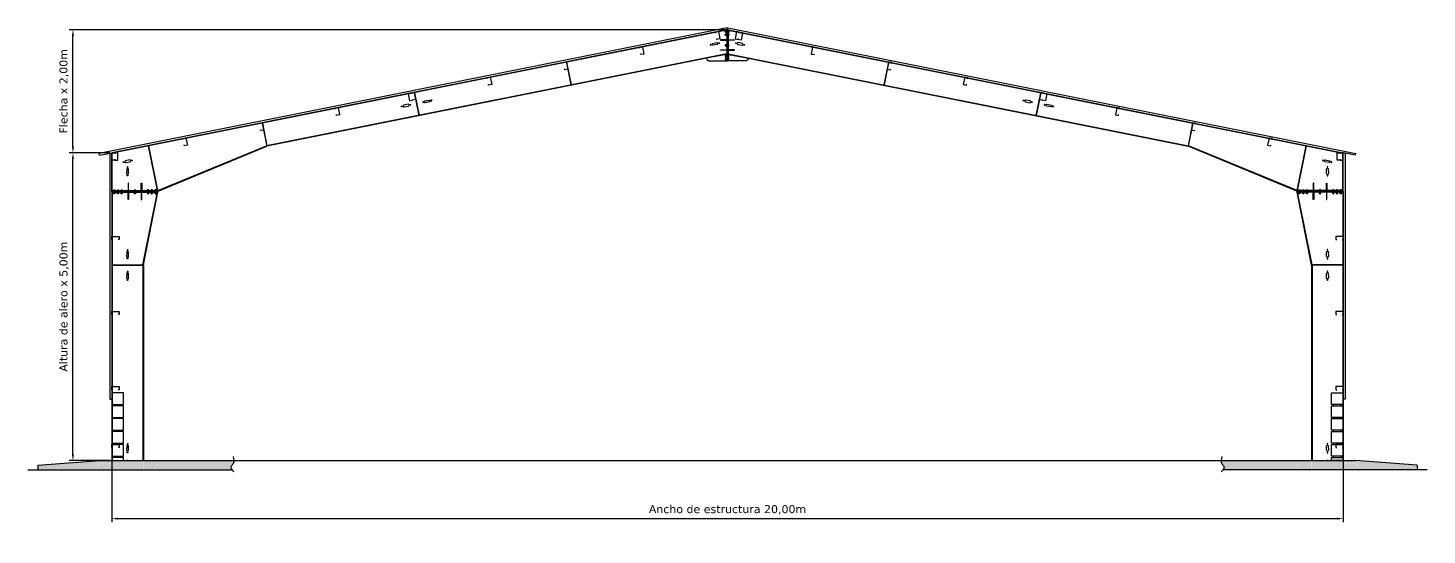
# Model space of a CAD drawing. Header units: millimetres. Extents: x 1972 to 5740, y 370 to 952.
# Drawn here: x 2847.5 to 2870.23, y 639.54 to 647.78 of the extents above; entities that cross this region are included whole.
import ezdxf

# ---------------------------------------------------------------- set-up
doc = ezdxf.new("R2010")
doc.units = ezdxf.units.MM
doc.header["$LTSCALE"] = 15
doc.layers.add('1', color=7, linetype='Continuous')
doc.layers.add('2', color=2, linetype='Continuous')
doc.styles.add('ARIAL', font='verdana.ttf')
doc.dimstyles.new('Cota 0.13', dxfattribs={"dimtxt": 0.13, "dimasz": 0.1, "dimexe": 0.06, "dimexo": 0.03, "dimgap": 0.06, "dimtad": 1, "dimzin": 1, "dimtxsty": 'ARIAL', "dimcen": 2.5, "dimadec": 0, "dimazin": 0, "dimtfac": 1, "dimtmove": 0, "dimatfit": 3, "dimfxl": 1, "dimarcsym": 0})

# ---------------------------------------------------------------- blocks, each defined once
blk = doc.blocks.new('To 5-8')
at = {"layer": '1'}
for p, q in [((-0.014, 0.009), (-0.014, 0)), ((-0.014, 0), (-0.009, 0)), ((0.01, 0.011), (-0.01, 0.011)), ((-0.008, 0), (-0.007, 0)), ((-0.007, 0.009), (-0.007, 0)), ((-0.007, 0), (0.007, 0)), ((0.007, 0.009), (0.007, 0)), ((0.007, 0), (0.008, 0)), ((0.009, 0), (0.014, 0)), ((0.014, 0), (0.014, 0.009)), ((-0.008, -0.001), (-0.008, -0.048)), ((-0.008, -0.048), (0.008, -0.048)), ((-0.008, -0.048), (-0.005, -0.05)), ((-0.005, -0.05), (0.005, -0.05)), ((0.005, -0.05), (0.008, -0.048)), ((0.008, -0.048), (0.008, -0.001))]:
    blk.add_line(p, q, dxfattribs=at)
for centre, radius, start, end in [((-0.01, 0.005), 0.00528, 48.7117, 131.2883), ((0, -0.009), 0.0192, 68.6636, 111.3364), ((0.01, 0.005), 0.00528, 48.7117, 131.2883), ((-0.009, -0.001), 0.00064, 0, 90), ((0.009, -0.001), 0.00064, 90, 180)]:
    blk.add_arc(centre, radius, start, end, dxfattribs=at)
at = {"layer": '2'}
for p, q in [((0.008, -0.003), (-0.008, -0.003)), ((-0.005, -0.003), (-0.005, -0.05)), ((0.005, -0.003), (0.005, -0.05))]:
    blk.add_line(p, q, dxfattribs=at)
blk = doc.blocks.new('Tu 5-8')
at = {"layer": '1'}
for p, q in [((0.01, 0), (-0.01, 0)), ((-0.014, -0.001), (-0.014, -0.008)), ((-0.014, -0.008), (-0.014, -0.014)), ((-0.01, -0.015), (0.01, -0.015)), ((-0.007, -0.001), (-0.007, -0.008)), ((-0.007, -0.008), (-0.007, -0.014)), ((0.007, -0.001), (0.007, -0.008)), ((0.007, -0.008), (0.007, -0.014)), ((0.014, -0.001), (0.014, -0.008)), ((0.014, -0.008), (0.014, -0.014))]:
    blk.add_line(p, q, dxfattribs=at)
for centre, radius, start, end in [((-0.01, -0.008), 0.00752, 62.3999, 117.6001), ((0, -0.029), 0.0288, 75.9969, 104.0031), ((-0.01, -0.008), 0.00752, 242.3999, 297.6001), ((0, 0.014), 0.0288, 255.9969, 284.0031), ((0.01, -0.008), 0.00752, 62.3999, 117.6001), ((0.01, -0.008), 0.00752, 242.3999, 297.6001)]:
    blk.add_arc(centre, radius, start, end, dxfattribs=at)
blk = doc.blocks.new('*D206')
at = {"color": 0, "linetype": 'Continuous', "lineweight": -2, "transparency": 16777216}
for p, q in [((2848.864, 640.752), (2848.864, 639.747)), ((2868.864, 640.752), (2868.864, 639.747)), ((2848.964, 639.807), (2868.764, 639.807))]:
    blk.add_line(p, q, dxfattribs=at)
at = {"color": 0, "linetype": 'Continuous', "transparency": 16777216}
for points in [[(2848.964, 639.824), (2848.964, 639.791), (2848.864, 639.807)], [(2868.764, 639.824), (2868.764, 639.791), (2868.864, 639.807)]]:
    blk.add_solid(points, dxfattribs=at)
at = {"layer": 'Defpoints', "color": 0, "linetype": 'Continuous', "transparency": 16777216}
for p in [(2848.864, 640.782), (2868.864, 640.782), (2868.864, 639.807)]:
    blk.add_point(p, dxfattribs=at)
at = {"color": 0, "linetype": 'Continuous', "transparency": 16777216, "insert": (2858.864, 639.951), "char_height": 0.13, "attachment_point": 5, "style": 'ARIAL'}
blk.add_mtext('Ancho de estructura 20,00m', dxfattribs=at)
blk = doc.blocks.new('fsdasdfasdfasdf')
at = {"color": 5}
blk.add_lwpolyline([(0.1, 0.035), (0.031, 0.022, 1), (0.037, -0.008), (0.106, 0.006, 1)], format="xyb", close=True, dxfattribs=at)
for centre in [(0, 0), (0.137, 0.027)]:
    blk.add_circle(centre, 0.006, dxfattribs=at)
blk = doc.blocks.new('*D209')
at = {"color": 0, "lineweight": -2, "transparency": 16777216}
for p, q in [((2848.834, 645.752), (2848.173, 645.752)), ((2848.233, 640.852), (2848.233, 645.652)), ((2848.834, 640.752), (2848.173, 640.752))]:
    blk.add_line(p, q, dxfattribs=at)
at = {"color": 0, "transparency": 16777216}
for points in [[(2848.216, 645.652), (2848.25, 645.652), (2848.233, 645.752)], [(2848.216, 640.852), (2848.25, 640.852), (2848.233, 640.752)]]:
    blk.add_solid(points, dxfattribs=at)
at = {"layer": 'Defpoints', "color": 0, "transparency": 16777216}
for p in [(2848.233, 645.752), (2848.864, 645.752), (2848.864, 640.752)]:
    blk.add_point(p, dxfattribs=at)
at = {"color": 0, "transparency": 16777216, "insert": (2848.089, 643.252), "char_height": 0.13, "attachment_point": 5, "rotation": 90, "style": 'ARIAL'}
blk.add_mtext('Altura de alero x 5,00m', dxfattribs=at)
blk = doc.blocks.new('*D210')
at = {"color": 0, "lineweight": -2, "transparency": 16777216}
for p, q in [((2858.834, 647.752), (2848.173, 647.752)), ((2848.233, 645.852), (2848.233, 647.652)), ((2848.834, 645.752), (2848.173, 645.752))]:
    blk.add_line(p, q, dxfattribs=at)
at = {"color": 0, "transparency": 16777216}
for points in [[(2848.216, 647.652), (2848.25, 647.652), (2848.233, 647.752)], [(2848.216, 645.852), (2848.25, 645.852), (2848.233, 645.752)]]:
    blk.add_solid(points, dxfattribs=at)
at = {"layer": 'Defpoints', "color": 0, "transparency": 16777216}
for p in [(2848.233, 647.752), (2858.864, 647.752), (2848.864, 645.752)]:
    blk.add_point(p, dxfattribs=at)
at = {"color": 0, "transparency": 16777216, "insert": (2848.089, 646.752), "char_height": 0.13, "attachment_point": 5, "rotation": 90, "style": 'ARIAL'}
blk.add_mtext('Flecha x 2,00m', dxfattribs=at)

msp = doc.modelspace()

# ---------------------------------------------------------------- hatches: boundary and pattern name
h = msp.add_hatch()
h.set_pattern_fill('AR-CONC', color=256, scale=0.0006, style=0)
h.set_pattern_definition([(50, (2125.60079, 574.51979), (0.109310801, -0.009563451), [0.01143, -0.12573]), (355, (2125.60079, 574.51979), (-0.021145696, 0.114633986), [0.009144, -0.100584]), (100.451, (2125.6099, 574.51899), (0.088165501, 0.105070013), [0.009714, -0.106854]), (46.1842, (2125.6008, 574.55027), (0.162647425, -0.025225397), [0.017145, -0.188595]), (96.6356, (2125.61435, 574.54817), (0.14244254, 0.148455334), [0.014571, -0.160281]), (351.184, (2125.6008, 574.55027), (0.142442763, 0.14845507), [0.013716, -0.150876]), (21, (2125.61603, 574.54265), (0.090968928, -0.061359311), [0.01143, -0.12573]), (326, (2125.61603, 574.54265), (0.037081217, 0.11051278), [0.009144, -0.100584]), (71.4514, (2125.62361, 574.53754), (0.128049894, 0.049153715), [0.009714, -0.106854]), (37.5, (2125.600793, 574.51979), (0.001853162, 0.0507330233), [0, -0.0993648, 0, -0.102108, 0, -0.100965]), (7.5, (2125.600793, 574.51979), (0.0400917975, 0.060108345), [0, -0.0582168, 0, -0.0970788, 0, -0.038481]), (327.5, (2125.56681, 574.51979), (0.081354357, -0.0034372464), [0, -0.0381, 0, -0.118872, 0, -0.157734]), (317.5, (2125.55157, 574.51979), (0.088877509, 0.0152558946), [0, -0.04953, 0, -0.0789432, 0, -0.112014])])
edge = h.paths.add_edge_path()
edge.add_spline(control_points=[(2850.81495, 640.60248), (2850.80197, 640.62172), (2850.78811, 640.65631), (2850.84299, 640.69764), (2850.8486, 640.73304), (2850.8475, 640.75248)], knot_values=[0.05872267, 0.05872267, 0.05872267, 0.05872267, 0.12037337, 0.17418287, 0.23139088, 0.23139088, 0.23139088, 0.23139088], degree=3, periodic=0)
edge.add_line((2850.8475, 640.75248), (2849.37653, 640.75248))
edge.add_line((2849.37653, 640.75248), (2849.37653, 640.60248))
edge.add_line((2849.37653, 640.60248), (2849.59523, 640.60248))
edge.add_line((2849.59523, 640.60248), (2849.59523, 640.70248))
edge.add_line((2849.59523, 640.70248), (2849.60523, 640.70248))
edge.add_line((2849.60523, 640.70248), (2849.60523, 640.67248))
edge.add_arc((2849.60023, 640.67248), 0.005, 180, 360, ccw=False)
edge.add_line((2849.59523, 640.67248), (2849.59523, 640.60248))
edge.add_line((2849.59523, 640.60248), (2850.81495, 640.60248))
h.paths.add_polyline_path([(2849.37023, 640.75248), (2849.12523, 640.75248, -1), (2849.11523, 640.75248), (2848.87023, 640.75248), (2848.87023, 640.60248), (2849.37023, 640.60248)])
h.paths.add_polyline_path([(2848.64523, 640.67248, -1), (2848.63523, 640.67248), (2848.63523, 640.70248), (2848.64523, 640.70248), (2848.64523, 640.60248), (2848.66393, 640.60248), (2848.66393, 640.75248), (2847.66393, 640.67748), (2847.66393, 640.60248), (2848.64523, 640.60248)])
h.paths.add_polyline_path([(2848.70893, 640.72748), (2848.81893, 640.72748, -0.41421356), (2848.83893, 640.70748), (2848.83893, 640.60248), (2848.86393, 640.60248), (2848.86393, 640.75248), (2848.66393, 640.75248), (2848.66393, 640.60248), (2848.68893, 640.60248), (2848.68893, 640.70748, -0.41421356)])
h.paths.add_polyline_path([(2848.83893, 640.70748, 0.43205261), (2848.81772, 640.72744, -0.01513114), (2848.81893, 640.72748), (2848.70893, 640.72748, 0.0595081), (2848.70422, 640.72692, 0.00142806), (2848.70411, 640.72689, 0.34457424), (2848.68893, 640.70748), (2848.68893, 640.60248), (2848.83893, 640.60248)], flags=17)
h.paths.add_polyline_path([(2848.69521, 640.70944, -1), (2848.71492, 640.70944, -1)], flags=16)
h.paths.add_polyline_path([(2848.75408, 640.70944, -1), (2848.77379, 640.70944, -1)], flags=16)
h.paths.add_polyline_path([(2848.81295, 640.70944, -1), (2848.83266, 640.70944, -1)], flags=16)
h = msp.add_hatch()
h.set_pattern_fill('AR-CONC', color=256, scale=0.0006, style=0)
h.set_pattern_definition([(130, (3592.127075, 574.51979), (-0.109310801, -0.009563451), [0.01143, -0.12573]), (185, (3592.12707, 574.51979), (0.021145696, 0.114633986), [0.009144, -0.100584]), (79.549, (3592.11797, 574.51899), (-0.088165501, 0.105070013), [0.009714, -0.106854]), (133.8158, (3592.12707, 574.55027), (-0.162647425, -0.025225397), [0.017145, -0.188595]), (83.3644, (3592.11352, 574.54817), (-0.14244254, 0.148455334), [0.014571, -0.160281]), (188.816, (3592.12707, 574.55027), (-0.142442763, 0.14845507), [0.013716, -0.150876]), (159, (3592.111835, 574.54265), (-0.090968928, -0.061359311), [0.01143, -0.12573]), (214, (3592.11183, 574.54265), (-0.037081217, 0.11051278), [0.009144, -0.100584]), (108.5486, (3592.10425, 574.53754), (-0.128049894, 0.049153715), [0.009714, -0.106854]), (142.5, (3592.127075, 574.51979), (-0.001853162, 0.0507330233), [0, -0.0993648, 0, -0.102108, 0, -0.100965]), (172.5, (3592.127075, 574.51979), (-0.0400917975, 0.060108345), [0, -0.0582168, 0, -0.0970788, 0, -0.038481]), (212.5, (3592.16106, 574.51979), (-0.081354357, -0.0034372464), [0, -0.0381, 0, -0.118872, 0, -0.157734]), (222.5, (3592.1763, 574.51979), (-0.088877509, 0.0152558946), [0, -0.04953, 0, -0.0789432, 0, -0.112014])])
edge = h.paths.add_edge_path()
edge.add_spline(control_points=[(2866.91292, 640.60248), (2866.92589, 640.62172), (2866.93976, 640.65631), (2866.88488, 640.69764), (2866.87927, 640.73304), (2866.88037, 640.75248)], knot_values=[0.05872267, 0.05872267, 0.05872267, 0.05872267, 0.12037337, 0.17418287, 0.23139088, 0.23139088, 0.23139088, 0.23139088], degree=3, periodic=0)
edge.add_line((2866.88037, 640.75248), (2868.35133, 640.75248))
edge.add_line((2868.35133, 640.75248), (2868.35133, 640.60248))
edge.add_line((2868.35133, 640.60248), (2868.13263, 640.60248))
edge.add_line((2868.13263, 640.60248), (2868.13263, 640.70248))
edge.add_line((2868.13263, 640.70248), (2868.12263, 640.70248))
edge.add_line((2868.12263, 640.70248), (2868.12263, 640.67248))
edge.add_arc((2868.12763, 640.67248), 0.005, 180, 360)
edge.add_line((2868.13263, 640.67248), (2868.13263, 640.60248))
edge.add_line((2868.13263, 640.60248), (2866.91292, 640.60248))
h.paths.add_polyline_path([(2868.35763, 640.75248), (2868.60263, 640.75248, 1), (2868.61263, 640.75248), (2868.85763, 640.75248), (2868.85763, 640.60248), (2868.35763, 640.60248)])
h.paths.add_polyline_path([(2869.08263, 640.67248, 1), (2869.09263, 640.67248), (2869.09263, 640.70248), (2869.08263, 640.70248), (2869.08263, 640.60248), (2869.06393, 640.60248), (2869.06393, 640.75248), (2870.06393, 640.67748), (2870.06393, 640.60248), (2869.08263, 640.60248)])
h.paths.add_polyline_path([(2869.01893, 640.72748), (2868.90893, 640.72748, 0.41421356), (2868.88893, 640.70748), (2868.88893, 640.60248), (2868.86393, 640.60248), (2868.86393, 640.75248), (2869.06393, 640.75248), (2869.06393, 640.60248), (2869.03893, 640.60248), (2869.03893, 640.70748, 0.41421356)])
h.paths.add_polyline_path([(2868.88893, 640.70748, -0.43205261), (2868.91014, 640.72744, 0.01513114), (2868.90893, 640.72748), (2869.01893, 640.72748, -0.0595081), (2869.02364, 640.72692, -0.00142806), (2869.02376, 640.72689, -0.34457424), (2869.03893, 640.70748), (2869.03893, 640.60248), (2868.88893, 640.60248)], flags=17)
h.paths.add_polyline_path([(2869.03266, 640.70944, 1), (2869.01295, 640.70944, 1)], flags=16)
h.paths.add_polyline_path([(2868.97379, 640.70944, 1), (2868.95408, 640.70944, 1)], flags=16)
h.paths.add_polyline_path([(2868.91492, 640.70944, 1), (2868.89521, 640.70944, 1)], flags=16)

# ---------------------------------------------------------------- linework, layer by layer
at = {"color": 3, "linetype": 'Continuous'}
for p, q in [((2858.85805, 647.7819), (2848.66001, 645.74229)), ((2858.86393, 647.75248), (2858.85805, 647.7819)), ((2858.86393, 647.75248), (2858.86982, 647.7819)), ((2858.86982, 647.7819), (2869.06786, 645.74229)), ((2848.6659, 645.71287), (2848.66001, 645.74229)), ((2848.6659, 645.71287), (2848.86393, 645.75248)), ((2848.83393, 645.74648), (2848.83393, 641.74648)), ((2848.83393, 645.74648), (2848.86393, 645.74648)), ((2869.06197, 645.71287), (2868.86393, 645.75248)), ((2868.89393, 645.74648), (2868.86393, 645.74648)), ((2868.89393, 645.74648), (2868.89393, 641.74648)), ((2869.06197, 645.71287), (2869.06786, 645.74229)), ((2848.83393, 641.74648), (2848.86393, 641.74648)), ((2868.89393, 641.74648), (2868.86393, 641.74648))]:
    msp.add_line(p, q, dxfattribs=at)
at = {"color": 5, "linetype": 'Continuous'}
for p, q in [((2858.85, 647.74969), (2848.869, 645.75349)), ((2858.85123, 647.74351), (2848.87023, 645.74731)), ((2858.85123, 647.74351), (2858.85, 647.74969)), ((2858.87663, 647.74351), (2858.87787, 647.74969)), ((2858.87663, 647.74351), (2868.85763, 645.74731)), ((2858.87787, 647.74969), (2868.85887, 645.75349)), ((2858.85123, 647.36109), (2851.37844, 645.86653)), ((2858.85123, 647.35466), (2851.37967, 645.86035)), ((2856.24702, 647.22267), (2856.32056, 646.85495)), ((2856.25173, 647.22361), (2856.32527, 646.85589)), ((2858.87663, 647.36109), (2866.34943, 645.86653)), ((2858.87663, 647.35466), (2866.3482, 645.86035)), ((2861.47614, 647.22361), (2861.4026, 646.85589)), ((2861.48085, 647.22267), (2861.40731, 646.85495)), ((2853.77596, 646.72846), (2853.8495, 646.36074)), ((2853.78066, 646.7294), (2853.85421, 646.36168)), ((2863.94721, 646.7294), (2863.87366, 646.36168)), ((2863.95191, 646.72846), (2863.87837, 646.36074)), ((2851.30489, 646.23425), (2851.37967, 645.86035)), ((2851.3096, 646.23519), (2851.38314, 645.86747)), ((2866.41827, 646.23519), (2866.34473, 645.86747)), ((2866.42298, 646.23425), (2866.3482, 645.86035)), ((2849.60751, 645.13763), (2849.4619, 645.86565)), ((2849.61393, 645.13763), (2849.46808, 645.86688)), ((2849.61393, 645.13763), (2851.37844, 645.86653)), ((2849.61638, 645.13182), (2851.37972, 645.86023)), ((2851.37728, 645.86604), (2851.37972, 645.86023)), ((2866.35059, 645.86604), (2866.34815, 645.86023)), ((2868.11149, 645.13182), (2866.34815, 645.86023)), ((2868.11393, 645.13763), (2866.34943, 645.86653)), ((2868.11393, 645.13763), (2868.25979, 645.86688)), ((2868.12036, 645.13763), (2868.26596, 645.86565)), ((2848.86393, 645.13763), (2848.86393, 645.74731)), ((2848.87023, 645.74731), (2848.86393, 645.74731)), ((2848.87023, 645.74731), (2848.869, 645.75349)), ((2848.87023, 645.13763), (2848.87023, 645.74731)), ((2868.85763, 645.74731), (2868.85887, 645.75349)), ((2868.85763, 645.13763), (2868.85763, 645.74731)), ((2868.85763, 645.74731), (2868.86393, 645.74731)), ((2868.86393, 645.13763), (2868.86393, 645.74731)), ((2849.61393, 645.13763), (2849.61638, 645.13182)), ((2868.11393, 645.13763), (2868.11149, 645.13182))]:
    msp.add_line(p, q, dxfattribs=at)
at = {"color": 7, "linetype": 'Continuous'}
for p, q in [((2858.85, 647.74969), (2858.86393, 647.75248)), ((2858.87787, 647.74969), (2858.86393, 647.75248)), ((2848.869, 645.75349), (2848.86393, 645.75248)), ((2848.86393, 645.74731), (2848.86393, 645.75248)), ((2868.85887, 645.75349), (2868.86393, 645.75248)), ((2868.86393, 645.74731), (2868.86393, 645.75248)), ((2847.66393, 640.67748), (2848.66393, 640.75248)), ((2847.66393, 640.67748), (2847.66393, 640.60248)), ((2848.66393, 640.75248), (2869.06393, 640.75248)), ((2870.06393, 640.67748), (2869.06393, 640.75248)), ((2870.06393, 640.67748), (2870.06393, 640.60248))]:
    msp.add_line(p, q, dxfattribs=at)
at = {"linetype": 'Continuous'}
for p, q in [((2858.86393, 647.75248), (2858.86393, 647.74994)), ((2858.86393, 647.75248), (2858.86393, 647.74994)), ((2858.85123, 647.35466), (2858.85, 647.36084)), ((2858.87663, 647.35466), (2858.87787, 647.36084))]:
    msp.add_line(p, q, dxfattribs=at)
at = {"color": 1, "linetype": 'Continuous'}
for p, q in [((2848.86393, 645.11223), (2848.86393, 640.75248)), ((2848.87023, 645.11223), (2848.87023, 640.75248)), ((2849.37023, 643.93035), (2849.60743, 645.11223)), ((2849.37661, 643.93033), (2849.61365, 645.11122)), ((2849.61365, 645.11122), (2849.60743, 645.11223)), ((2868.11422, 645.11122), (2868.12043, 645.11223)), ((2868.35125, 643.93033), (2868.11422, 645.11122)), ((2868.35763, 643.93035), (2868.12043, 645.11223)), ((2868.85763, 645.11223), (2868.85763, 640.75248)), ((2868.86393, 645.11223), (2868.86393, 640.75248)), ((2848.87023, 643.93035), (2849.37653, 643.93035)), ((2848.87023, 643.92555), (2849.37023, 643.92555)), ((2849.37023, 643.93035), (2849.37023, 640.75248)), ((2849.37661, 643.93033), (2849.3704, 643.93134)), ((2849.37653, 643.93035), (2849.37653, 640.75248)), ((2868.35125, 643.93033), (2868.35747, 643.93134)), ((2868.35133, 643.93035), (2868.35133, 640.75248)), ((2868.85763, 643.93035), (2868.35133, 643.93035)), ((2868.35763, 643.93035), (2868.35763, 640.75248)), ((2868.85763, 643.92555), (2868.35763, 643.92555))]:
    msp.add_line(p, q, dxfattribs=at)
at = {"color": 40, "linetype": 'Continuous'}
for p, q in [((2847.5026, 640.60248), (2850.81509, 640.60248)), ((2870.22527, 640.60248), (2866.91278, 640.60248))]:
    msp.add_line(p, q, dxfattribs=at)
at = {"color": 6, "linetype": 'Continuous'}
for points in [[(2858.67076, 647.69855), (2858.66782, 647.71326), (2858.71685, 647.72306), (2858.74038, 647.60539), (2858.69135, 647.59559), (2858.68841, 647.61029)], [(2859.05711, 647.69855), (2859.06005, 647.71326), (2859.01102, 647.72306), (2858.98749, 647.60539), (2859.03652, 647.59559), (2859.03946, 647.61029)], [(2857.43523, 647.45144), (2857.43229, 647.46615), (2857.48132, 647.47595), (2857.50485, 647.35829), (2857.45582, 647.34848), (2857.45288, 647.36319)], [(2860.29264, 647.45144), (2860.29558, 647.46615), (2860.24655, 647.47595), (2860.22302, 647.35829), (2860.27205, 647.34848), (2860.27499, 647.36319)], [(2856.1997, 647.20433), (2856.19675, 647.21904), (2856.24578, 647.22885), (2856.26932, 647.11118), (2856.22029, 647.10137), (2856.21735, 647.11608)], [(2861.52817, 647.20433), (2861.53111, 647.21904), (2861.48208, 647.22885), (2861.45855, 647.11118), (2861.50758, 647.10137), (2861.51052, 647.11608)], [(2854.96416, 646.95723), (2854.96122, 646.97194), (2855.01025, 646.98174), (2855.03379, 646.86407), (2854.98476, 646.85427), (2854.98182, 646.86898)], [(2862.7637, 646.95723), (2862.76665, 646.97194), (2862.71762, 646.98174), (2862.69408, 646.86407), (2862.74311, 646.85427), (2862.74605, 646.86898)], [(2853.72863, 646.71012), (2853.72569, 646.72483), (2853.77472, 646.73464), (2853.79825, 646.61697), (2853.74923, 646.60716), (2853.74628, 646.62187)], [(2863.99924, 646.71012), (2864.00218, 646.72483), (2863.95315, 646.73464), (2863.92961, 646.61697), (2863.97864, 646.60716), (2863.98158, 646.62187)], [(2852.4931, 646.46302), (2852.49016, 646.47772), (2852.53919, 646.48753), (2852.56272, 646.36986), (2852.51369, 646.36005), (2852.51075, 646.37476)], [(2865.23477, 646.46302), (2865.23771, 646.47772), (2865.18868, 646.48753), (2865.16515, 646.36986), (2865.21417, 646.36005), (2865.21712, 646.37476)], [(2851.25757, 646.21591), (2851.25463, 646.23062), (2851.30366, 646.24042), (2851.32719, 646.12275), (2851.27816, 646.11295), (2851.27522, 646.12766)], [(2866.4703, 646.21591), (2866.47324, 646.23062), (2866.42421, 646.24042), (2866.40068, 646.12275), (2866.44971, 646.11295), (2866.45265, 646.12766)], [(2850.02204, 645.9688), (2850.0191, 645.98351), (2850.06813, 645.99332), (2850.09166, 645.87565), (2850.04263, 645.86584), (2850.03969, 645.88055)], [(2867.70583, 645.9688), (2867.70877, 645.98351), (2867.65974, 645.99332), (2867.63621, 645.87565), (2867.68524, 645.86584), (2867.68818, 645.88055)], [(2848.91393, 645.64748), (2848.91393, 645.63248), (2848.86393, 645.63248), (2848.86393, 645.75248), (2848.91393, 645.75248), (2848.91393, 645.73748)], [(2868.81393, 645.64748), (2868.81393, 645.63248), (2868.86393, 645.63248), (2868.86393, 645.75248), (2868.81393, 645.75248), (2868.81393, 645.73748)], [(2848.87893, 644.34248), (2848.86393, 644.34248), (2848.86393, 644.39248), (2848.98393, 644.39248), (2848.98393, 644.34248), (2848.96893, 644.34248)], [(2868.84893, 644.34248), (2868.86393, 644.34248), (2868.86393, 644.39248), (2868.74393, 644.39248), (2868.74393, 644.34248), (2868.75893, 644.34248)], [(2848.87893, 643.12248), (2848.86393, 643.12248), (2848.86393, 643.17248), (2848.98393, 643.17248), (2848.98393, 643.12248), (2848.96893, 643.12248)], [(2868.84893, 643.12248), (2868.86393, 643.12248), (2868.86393, 643.17248), (2868.74393, 643.17248), (2868.74393, 643.12248), (2868.75893, 643.12248)], [(2848.87893, 641.90248), (2848.86393, 641.90248), (2848.86393, 641.95248), (2848.98393, 641.95248), (2848.98393, 641.90248), (2848.96893, 641.90248)], [(2868.84893, 641.90248), (2868.86393, 641.90248), (2868.86393, 641.95248), (2868.74393, 641.95248), (2868.74393, 641.90248), (2868.75893, 641.90248)], [(2848.87893, 640.96248), (2848.86393, 640.96248), (2848.86393, 641.01248), (2848.98393, 641.01248), (2848.98393, 640.96248), (2848.96893, 640.96248)], [(2868.84893, 640.96248), (2868.86393, 640.96248), (2868.86393, 641.01248), (2868.74393, 641.01248), (2868.74393, 640.96248), (2868.75893, 640.96248)]]:
    msp.add_lwpolyline(points, dxfattribs=at)
at = {"color": 4, "linetype": 'Continuous'}
for points in [[(2858.85123, 647.24994), (2858.86393, 647.24994), (2858.86393, 647.74994), (2858.85123, 647.74994)], [(2858.87663, 647.24994), (2858.86393, 647.24994), (2858.86393, 647.74994), (2858.87663, 647.74994)]]:
    msp.add_lwpolyline(points, close=True, dxfattribs=at)
for points in [[(2859.05711, 647.69855), (2859.06005, 647.71326), (2859.10908, 647.70345), (2859.08555, 647.58578), (2859.03652, 647.59559), (2859.03946, 647.61029)], [(2858.52257, 647.28893), (2858.52689, 647.26734), (2858.55546, 647.24994), (2858.85123, 647.24994), (2858.85123, 647.34466), (2858.84143, 647.3527), (2858.52257, 647.28893)], [(2859.2053, 647.28893), (2859.20098, 647.26734), (2859.17241, 647.24994), (2858.87663, 647.24994), (2858.87663, 647.34466), (2858.88644, 647.3527), (2859.2053, 647.28893)], [(2853.72863, 646.71012), (2853.72569, 646.72483), (2853.67666, 646.71502), (2853.7002, 646.59735), (2853.74923, 646.60716), (2853.74628, 646.62187)], [(2863.99924, 646.71012), (2864.00218, 646.72483), (2864.05121, 646.71502), (2864.02767, 646.59735), (2863.97864, 646.60716), (2863.98158, 646.62187)], [(2848.91393, 645.64748), (2848.91393, 645.63248), (2848.96393, 645.63248), (2848.96393, 645.75248), (2848.91393, 645.75248), (2848.91393, 645.73748)], [(2868.81393, 645.64748), (2868.81393, 645.63248), (2868.76393, 645.63248), (2868.76393, 645.75248), (2868.81393, 645.75248), (2868.81393, 645.73748)]]:
    msp.add_lwpolyline(points, dxfattribs=at)
at = {"color": 5, "ltscale": 2}
for points in [[(2858.75123, 647.58804), (2858.75123, 647.58174), (2858.85123, 647.58174), (2858.85123, 647.58804)], [(2858.75123, 647.42174), (2858.75123, 647.42804), (2858.85123, 647.42804), (2858.85123, 647.42174)], [(2858.97663, 647.58804), (2858.97663, 647.58174), (2858.87663, 647.58174), (2858.87663, 647.58804)], [(2858.97663, 647.42174), (2858.97663, 647.42804), (2858.87663, 647.42804), (2858.87663, 647.42174)], [(2849.12828, 645.13763), (2849.13458, 645.13763), (2849.13458, 645.25763), (2849.12828, 645.25763)], [(2849.34958, 645.13763), (2849.34328, 645.13763), (2849.34328, 645.25763), (2849.34958, 645.25763)], [(2868.37828, 645.13763), (2868.38458, 645.13763), (2868.38458, 645.25763), (2868.37828, 645.25763)], [(2868.59958, 645.13763), (2868.59328, 645.13763), (2868.59328, 645.25763), (2868.59958, 645.25763)]]:
    msp.add_lwpolyline(points, close=True, dxfattribs=at)
at = {"color": 4, "ltscale": 2}
for points in [[(2848.86393, 645.13763), (2849.61393, 645.13763), (2849.61393, 645.12493), (2848.86393, 645.12493)], [(2849.61393, 645.12493), (2848.86393, 645.12493), (2848.86393, 645.11223), (2849.61393, 645.11223)], [(2868.86393, 645.13763), (2868.11393, 645.13763), (2868.11393, 645.12493), (2868.86393, 645.12493)], [(2868.11393, 645.12493), (2868.86393, 645.12493), (2868.86393, 645.11223), (2868.11393, 645.11223)]]:
    msp.add_lwpolyline(points, close=True, dxfattribs=at)
at = {"color": 1, "ltscale": 2}
for points in [[(2849.12828, 645.11223), (2849.13458, 645.11223), (2849.13458, 644.99223), (2849.12828, 644.99223)], [(2849.34958, 645.11223), (2849.34328, 645.11223), (2849.34328, 644.99223), (2849.34958, 644.99223)], [(2868.37828, 645.11223), (2868.38458, 645.11223), (2868.38458, 644.99223), (2868.37828, 644.99223)], [(2868.59958, 645.11223), (2868.59328, 645.11223), (2868.59328, 644.99223), (2868.59958, 644.99223)]]:
    msp.add_lwpolyline(points, close=True, dxfattribs=at)
at = {"color": 5, "linetype": 'Continuous'}
for points in [[(2848.86393, 641.66248), (2849.05393, 641.66248), (2849.05393, 641.85248), (2848.86393, 641.85248)], [(2868.86393, 641.66248), (2868.67393, 641.66248), (2868.67393, 641.85248), (2868.86393, 641.85248)], [(2848.86393, 641.45248), (2849.05393, 641.45248), (2849.05393, 641.64248), (2848.86393, 641.64248)], [(2868.86393, 641.45248), (2868.67393, 641.45248), (2868.67393, 641.64248), (2868.86393, 641.64248)], [(2848.86393, 641.24248), (2849.05393, 641.24248), (2849.05393, 641.43248), (2848.86393, 641.43248)], [(2868.86393, 641.24248), (2868.67393, 641.24248), (2868.67393, 641.43248), (2868.86393, 641.43248)], [(2848.86393, 641.03248), (2849.05393, 641.03248), (2849.05393, 641.22248), (2848.86393, 641.22248)], [(2848.86393, 640.82248), (2849.05393, 640.82248), (2849.05393, 641.01248), (2848.86393, 641.01248)], [(2868.86393, 641.03248), (2868.67393, 641.03248), (2868.67393, 641.22248), (2868.86393, 641.22248)], [(2868.86393, 640.82248), (2868.67393, 640.82248), (2868.67393, 641.01248), (2868.86393, 641.01248)], [(2848.86393, 640.75248), (2849.05393, 640.75248), (2849.05393, 640.80248), (2848.86393, 640.80248)], [(2868.86393, 640.75248), (2868.67393, 640.75248), (2868.67393, 640.80248), (2868.86393, 640.80248)]]:
    msp.add_lwpolyline(points, close=True, dxfattribs=at)
for points in [[(2848.89372, 641.64248), (2848.89372, 641.66248)], [(2849.02415, 641.64248), (2849.02415, 641.66248)], [(2868.70372, 641.64248), (2868.70372, 641.66248)], [(2868.83415, 641.64248), (2868.83415, 641.66248)], [(2848.89372, 641.43248), (2848.89372, 641.45248)], [(2848.89372, 641.22248), (2848.89372, 641.24248)], [(2849.02415, 641.43248), (2849.02415, 641.45248)], [(2849.02415, 641.22248), (2849.02415, 641.24248)], [(2868.70372, 641.43248), (2868.70372, 641.45248)], [(2868.70372, 641.22248), (2868.70372, 641.24248)], [(2868.83415, 641.43248), (2868.83415, 641.45248)], [(2868.83415, 641.22248), (2868.83415, 641.24248)], [(2848.89372, 641.01248), (2848.89372, 641.03248)], [(2849.02415, 641.01248), (2849.02415, 641.03248)], [(2868.70372, 641.01248), (2868.70372, 641.03248)], [(2868.83415, 641.01248), (2868.83415, 641.03248)], [(2848.89372, 640.80248), (2848.89372, 640.82248)], [(2849.02415, 640.80248), (2849.02415, 640.82248)], [(2868.70372, 640.80248), (2868.70372, 640.82248)], [(2868.83415, 640.80248), (2868.83415, 640.82248)]]:
    msp.add_lwpolyline(points, dxfattribs=at)
at = {"color": 1, "linetype": 'Continuous'}
msp.add_lwpolyline([(2848.87023, 640.75248), (2848.87023, 641.05248), (2848.86393, 641.05248), (2848.86393, 640.75248)], dxfattribs=at)
for centre in [(2849.12023, 640.75248), (2868.60763, 640.75248)]:
    msp.add_circle(centre, 0.005, dxfattribs=at)
at = {"color": 7, "linetype": 'Continuous'}
for points in [[(2850.83569, 640.81483), (2850.84623, 640.77297), (2850.86166, 640.71169), (2850.77578, 640.64703), (2850.817, 640.59769), (2850.84383, 640.56556)], [(2866.89218, 640.81483), (2866.88164, 640.77297), (2866.86621, 640.71169), (2866.95209, 640.64703), (2866.91087, 640.59769), (2866.88403, 640.56556)]]:
    msp.add_open_spline(points, degree=3, knots=[0, 0, 0, 0, 0.115930681, 0.169740186, 0.270172842, 0.270172842, 0.270172842, 0.270172842], dxfattribs=at)

# ---------------------------------------------------------------- block references
at = {"xscale": -1}
for name, p, rotation in [('To 5-8', (2858.87663, 647.71994), 270), ('To 5-8', (2858.87663, 647.67294), 270), ('Tu 5-8', (2858.83619, 647.49994), 90), ('Tu 5-8', (2858.83619, 647.32694), 90), ('Tu 5-8', (2858.83619, 647.27994), 90), ('Tu 5-8', (2849.45393, 645.09719), 180), ('Tu 5-8', (2849.51393, 645.09719), 180), ('Tu 5-8', (2849.57393, 645.09719), 180), ('Tu 5-8', (2868.48893, 645.09719), 180), ('Tu 5-8', (2868.70393, 645.09719), 180), ('Tu 5-8', (2868.76393, 645.09719), 180), ('Tu 5-8', (2868.82393, 645.09719), 180)]:
    msp.add_blockref(name, p, dxfattribs=dict(at, rotation=rotation))
for name, p, rotation in [('Tu 5-8', (2858.83619, 647.71994), 90), ('Tu 5-8', (2858.83619, 647.67294), 90), ('To 5-8', (2858.87663, 647.49994), 270), ('To 5-8', (2858.87663, 647.32694), 270), ('To 5-8', (2858.87663, 647.27994), 270), ('Tu 5-8', (2848.90393, 645.09719), 180), ('Tu 5-8', (2848.96393, 645.09719), 180), ('Tu 5-8', (2849.02393, 645.09719), 180), ('Tu 5-8', (2849.23893, 645.09719), 180), ('Tu 5-8', (2868.15393, 645.09719), 180), ('Tu 5-8', (2868.21393, 645.09719), 180), ('Tu 5-8', (2868.27393, 645.09719), 180)]:
    msp.add_blockref(name, p, dxfattribs=dict(rotation=rotation))
at = {"color": 7}
for p, xscale, rotation in [((2858.72781, 647.53659), -1, 22.61986494941879), ((2854.05595, 646.60222), -1, 22.61986494941879), ((2868.60763, 645.38317), -0.9999999999999998, 281.3099324759374), ((2868.60763, 644.03535), -0.9999999999999998, 281.3099324759374), ((2868.60763, 643.68535), -0.9999999999999998, 281.3099324759374), ((2868.60763, 640.88272), -0.9999999999999998, 281.3099324759374)]:
    msp.add_blockref('fsdasdfasdfasdf', p, dxfattribs=dict(at, xscale=xscale, rotation=rotation))
for p, rotation in [((2859.00006, 647.53659), 337.3801350505907), ((2863.67192, 646.60222), 337.3801350505907), ((2849.12023, 645.38317), 78.69006752406264), ((2849.12023, 644.03535), 78.69006752406264), ((2849.12023, 643.68535), 78.69006752406264), ((2849.12023, 640.88272), 78.69006752406264)]:
    msp.add_blockref('fsdasdfasdfasdf', p, dxfattribs=dict(at, rotation=rotation))
for p in [(2853.57547, 646.50612), (2849.05454, 645.60194)]:
    msp.add_blockref('fsdasdfasdfasdf', p, dxfattribs=at)
at = {"color": 7, "xscale": -1}
for p in [(2864.1524, 646.50612), (2868.67333, 645.60194)]:
    msp.add_blockref('fsdasdfasdfasdf', p, dxfattribs=at)
at = {"xscale": -1}
for p in [(2848.90393, 645.13763), (2848.96393, 645.13763), (2849.02393, 645.13763), (2849.23893, 645.13763), (2868.15393, 645.13763), (2868.21393, 645.13763), (2868.27393, 645.13763)]:
    msp.add_blockref('To 5-8', p, dxfattribs=at)
for p in [(2849.45393, 645.13763), (2849.51393, 645.13763), (2849.57393, 645.13763), (2868.48893, 645.13763), (2868.70393, 645.13763), (2868.76393, 645.13763), (2868.82393, 645.13763)]:
    msp.add_blockref('To 5-8', p)

# ---------------------------------------------------------------- dimensions: what is measured, and where the dimension line sits
at = {"color": 0}
for base, p1, p2, text, picture, middle in [((2848.23308, 647.75248), (2848.86393, 645.75248), (2858.86393, 647.75248), 'Flecha x <>m', '*D210', (2848.089, 646.75248)), ((2848.23308, 645.75248), (2848.86393, 640.75248), (2848.86393, 645.75248), 'Altura de alero x <>m', '*D209', (2848.089, 643.25248))]:
    dim = msp.add_linear_dim(base=base, p1=p1, p2=p2, angle=90, text=text, dimstyle='Cota 0.13', dxfattribs=at)
    dim.commit()
    dim.dimension.update_dxf_attribs({"geometry": picture, "text_midpoint": middle})
at = {"color": 7, "linetype": 'Continuous'}
dim = msp.add_linear_dim(base=(2868.86393, 639.80731), p1=(2848.86393, 640.78248), p2=(2868.86393, 640.78248), text='Ancho de estructura <>m', dimstyle='Cota 0.13', dxfattribs=at)
dim.commit()
dim.dimension.update_dxf_attribs({"geometry": '*D206', "text_midpoint": (2858.86393, 639.95138)})

doc.saveas('drawing.dxf')
